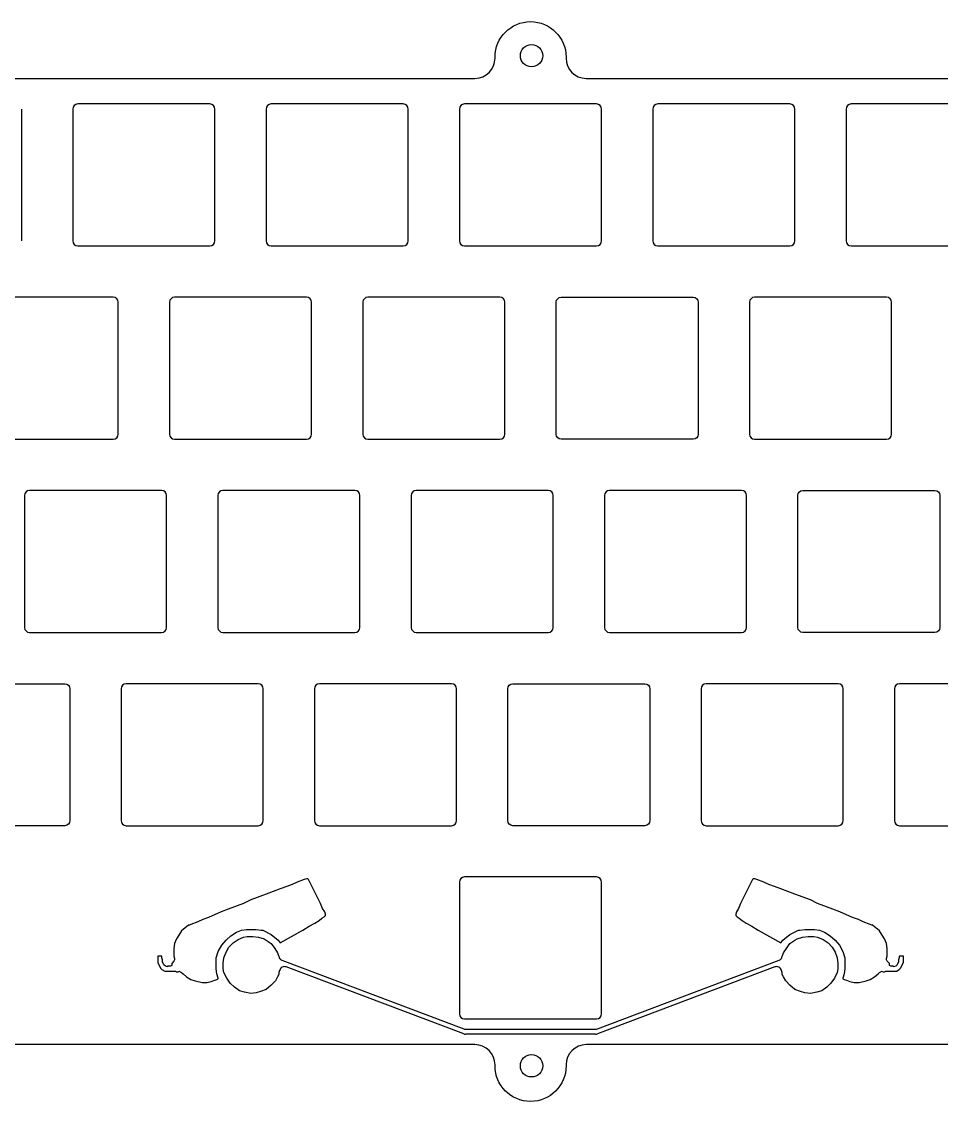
# Model space of a CAD drawing. Header units: centimetres. Extents: x 7.3 to 35.8, y -17.7 to -7.
# Drawn here: x 16.53 to 25.59, y -17.69 to -7.05 of the extents above; entities that cross this region are included whole.
import ezdxf

# ---------------------------------------------------------------- set-up
doc = ezdxf.new("R2010")
doc.units = ezdxf.units.CM
doc.header["$MEASUREMENT"] = 0
doc.layers.add('brutal_tsangan_fixed v6_0', color=7, linetype='Continuous')

msp = doc.modelspace()

# ---------------------------------------------------------------- linework, layer by layer
at = {"layer": 'brutal_tsangan_fixed v6_0'}
for p, q in [((21.19, -7.406), (21.19, -7.396)), ((21.19, -7.406), (21.19, -7.396)), ((21.89, -7.396), (21.89, -7.406)), ((21.89, -7.396), (21.89, -7.406)), ((12.563, -7.606), (20.992, -7.606)), ((12.563, -7.606), (20.992, -7.606)), ((22.088, -7.606), (30.517, -7.606)), ((22.088, -7.606), (30.517, -7.606)), ((18.38, -7.858), (17.08, -7.858)), ((18.38, -7.858), (17.08, -7.858)), ((20.285, -7.858), (18.985, -7.858)), ((20.285, -7.858), (18.985, -7.858)), ((22.19, -7.858), (20.89, -7.858)), ((22.19, -7.858), (20.89, -7.858)), ((24.095, -7.858), (22.795, -7.858)), ((24.095, -7.858), (22.795, -7.858)), ((26, -7.858), (24.7, -7.858)), ((26, -7.858), (24.7, -7.858)), ((16.525, -7.908), (16.525, -9.208)), ((16.525, -7.908), (16.525, -9.208)), ((17.03, -7.908), (17.03, -9.208)), ((17.03, -7.908), (17.03, -9.208)), ((18.43, -9.208), (18.43, -7.908)), ((18.43, -9.208), (18.43, -7.908)), ((18.935, -7.908), (18.935, -9.208)), ((18.935, -7.908), (18.935, -9.208)), ((20.335, -9.208), (20.335, -7.908)), ((20.335, -9.208), (20.335, -7.908)), ((20.84, -7.908), (20.84, -9.208)), ((20.84, -7.908), (20.84, -9.208)), ((22.24, -9.208), (22.24, -7.908)), ((22.24, -9.208), (22.24, -7.908)), ((22.745, -7.908), (22.745, -9.208)), ((22.745, -7.908), (22.745, -9.208)), ((24.145, -9.208), (24.145, -7.908)), ((24.145, -9.208), (24.145, -7.908)), ((24.65, -7.908), (24.65, -9.208)), ((24.65, -7.908), (24.65, -9.208)), ((17.08, -9.258), (18.38, -9.258)), ((17.08, -9.258), (18.38, -9.258)), ((18.985, -9.258), (20.285, -9.258)), ((18.985, -9.258), (20.285, -9.258)), ((20.89, -9.258), (22.19, -9.258)), ((20.89, -9.258), (22.19, -9.258)), ((22.795, -9.258), (24.095, -9.258)), ((22.795, -9.258), (24.095, -9.258)), ((24.7, -9.258), (26, -9.258)), ((24.7, -9.258), (26, -9.258)), ((17.428, -9.763), (16.128, -9.763)), ((17.428, -9.763), (16.128, -9.763)), ((19.333, -9.763), (18.033, -9.763)), ((19.333, -9.763), (18.033, -9.763)), ((21.238, -9.763), (19.938, -9.763)), ((21.238, -9.763), (19.938, -9.763)), ((21.843, -9.763), (23.143, -9.763)), ((21.843, -9.763), (23.143, -9.763)), ((25.048, -9.763), (23.748, -9.763)), ((25.048, -9.763), (23.748, -9.763)), ((17.478, -11.113), (17.478, -9.813)), ((17.478, -11.113), (17.478, -9.813)), ((17.983, -9.813), (17.983, -11.113)), ((17.983, -9.813), (17.983, -11.113)), ((19.383, -11.113), (19.383, -9.813)), ((19.383, -11.113), (19.383, -9.813)), ((19.888, -9.813), (19.888, -11.113)), ((19.888, -9.813), (19.888, -11.113)), ((21.288, -11.113), (21.288, -9.813)), ((21.288, -11.113), (21.288, -9.813)), ((21.793, -11.113), (21.793, -9.813)), ((21.793, -11.113), (21.793, -9.813)), ((23.193, -9.813), (23.193, -11.113)), ((23.193, -9.813), (23.193, -11.113)), ((23.698, -9.813), (23.698, -11.113)), ((23.698, -9.813), (23.698, -11.113)), ((25.098, -11.113), (25.098, -9.813)), ((25.098, -11.113), (25.098, -9.813)), ((16.128, -11.163), (17.428, -11.163)), ((16.128, -11.163), (17.428, -11.163)), ((18.033, -11.163), (19.333, -11.163)), ((18.033, -11.163), (19.333, -11.163)), ((19.938, -11.163), (21.238, -11.163)), ((19.938, -11.163), (21.238, -11.163)), ((23.143, -11.163), (21.843, -11.163)), ((23.143, -11.163), (21.843, -11.163)), ((23.748, -11.163), (25.048, -11.163)), ((23.748, -11.163), (25.048, -11.163)), ((17.904, -11.668), (16.604, -11.668)), ((17.904, -11.668), (16.604, -11.668)), ((19.809, -11.668), (18.509, -11.668)), ((19.809, -11.668), (18.509, -11.668)), ((21.714, -11.668), (20.414, -11.668)), ((21.714, -11.668), (20.414, -11.668)), ((23.619, -11.668), (22.319, -11.668)), ((23.619, -11.668), (22.319, -11.668)), ((24.224, -11.668), (25.524, -11.668)), ((24.224, -11.668), (25.524, -11.668)), ((16.554, -11.718), (16.554, -13.018)), ((16.554, -11.718), (16.554, -13.018)), ((17.954, -13.018), (17.954, -11.718)), ((17.954, -13.018), (17.954, -11.718)), ((18.459, -11.718), (18.459, -13.018)), ((18.459, -11.718), (18.459, -13.018)), ((19.859, -13.018), (19.859, -11.718)), ((19.859, -13.018), (19.859, -11.718)), ((20.364, -11.718), (20.364, -13.018)), ((20.364, -11.718), (20.364, -13.018)), ((21.764, -13.018), (21.764, -11.718)), ((21.764, -13.018), (21.764, -11.718)), ((22.269, -11.718), (22.269, -13.018)), ((22.269, -11.718), (22.269, -13.018)), ((23.669, -13.018), (23.669, -11.718)), ((23.669, -13.018), (23.669, -11.718)), ((24.174, -13.018), (24.174, -11.718)), ((24.174, -13.018), (24.174, -11.718)), ((25.574, -11.718), (25.574, -13.018)), ((25.574, -11.718), (25.574, -13.018)), ((16.604, -13.068), (17.904, -13.068)), ((16.604, -13.068), (17.904, -13.068)), ((18.509, -13.068), (19.809, -13.068)), ((18.509, -13.068), (19.809, -13.068)), ((20.414, -13.068), (21.714, -13.068)), ((20.414, -13.068), (21.714, -13.068)), ((22.319, -13.068), (23.619, -13.068)), ((22.319, -13.068), (23.619, -13.068)), ((25.524, -13.068), (24.224, -13.068)), ((25.524, -13.068), (24.224, -13.068)), ((15.651, -13.573), (16.951, -13.573)), ((15.651, -13.573), (16.951, -13.573)), ((17.001, -13.623), (17.001, -14.923)), ((17.001, -13.623), (17.001, -14.923)), ((17.506, -13.623), (17.506, -14.923)), ((17.506, -13.623), (17.506, -14.923)), ((18.856, -13.573), (17.556, -13.573)), ((18.856, -13.573), (17.556, -13.573)), ((18.906, -14.923), (18.906, -13.623)), ((18.906, -14.923), (18.906, -13.623)), ((19.411, -13.623), (19.411, -14.923)), ((19.411, -13.623), (19.411, -14.923)), ((20.761, -13.573), (19.461, -13.573)), ((20.761, -13.573), (19.461, -13.573)), ((20.811, -14.923), (20.811, -13.623)), ((20.811, -14.923), (20.811, -13.623)), ((21.316, -14.923), (21.316, -13.623)), ((21.316, -14.923), (21.316, -13.623)), ((21.366, -13.573), (22.666, -13.573)), ((21.366, -13.573), (22.666, -13.573)), ((22.716, -13.623), (22.716, -14.923)), ((22.716, -13.623), (22.716, -14.923)), ((23.221, -13.623), (23.221, -14.923)), ((23.221, -13.623), (23.221, -14.923)), ((24.571, -13.573), (23.271, -13.573)), ((24.571, -13.573), (23.271, -13.573)), ((24.621, -14.923), (24.621, -13.623)), ((24.621, -14.923), (24.621, -13.623)), ((25.126, -13.623), (25.126, -14.923)), ((25.126, -13.623), (25.126, -14.923)), ((26.476, -13.573), (25.176, -13.573)), ((26.476, -13.573), (25.176, -13.573)), ((16.951, -14.973), (15.651, -14.973)), ((16.951, -14.973), (15.651, -14.973)), ((17.556, -14.973), (18.856, -14.973)), ((17.556, -14.973), (18.856, -14.973)), ((19.461, -14.973), (20.761, -14.973)), ((19.461, -14.973), (20.761, -14.973)), ((22.666, -14.973), (21.366, -14.973)), ((22.666, -14.973), (21.366, -14.973)), ((23.271, -14.973), (24.571, -14.973)), ((23.271, -14.973), (24.571, -14.973)), ((25.176, -14.973), (26.476, -14.973)), ((25.176, -14.973), (26.476, -14.973)), ((19.241, -15.531), (19.192, -15.552)), ((19.241, -15.531), (19.192, -15.552)), ((19.31, -15.503), (19.241, -15.531)), ((19.31, -15.503), (19.241, -15.531)), ((19.331, -15.496), (19.31, -15.503)), ((19.331, -15.496), (19.31, -15.503)), ((19.345, -15.496), (19.331, -15.496)), ((19.345, -15.496), (19.331, -15.496)), ((19.352, -15.503), (19.345, -15.496)), ((19.352, -15.503), (19.345, -15.496)), ((19.47, -15.74), (19.352, -15.503)), ((19.47, -15.74), (19.352, -15.503)), ((20.84, -15.528), (20.84, -16.828)), ((20.84, -15.528), (20.84, -16.828)), ((22.19, -15.478), (20.89, -15.478)), ((22.19, -15.478), (20.89, -15.478)), ((22.24, -16.828), (22.24, -15.528)), ((22.24, -16.828), (22.24, -15.528)), ((23.728, -15.503), (23.61, -15.74)), ((23.728, -15.503), (23.61, -15.74)), ((23.735, -15.496), (23.728, -15.503)), ((23.735, -15.496), (23.728, -15.503)), ((23.749, -15.496), (23.735, -15.496)), ((23.749, -15.496), (23.735, -15.496)), ((23.77, -15.503), (23.749, -15.496)), ((23.77, -15.503), (23.749, -15.496)), ((23.839, -15.531), (23.77, -15.503)), ((23.839, -15.531), (23.77, -15.503)), ((23.888, -15.552), (23.839, -15.531)), ((23.888, -15.552), (23.839, -15.531)), ((19.074, -15.594), (18.935, -15.649)), ((19.074, -15.594), (18.935, -15.649)), ((19.137, -15.573), (19.074, -15.594)), ((19.137, -15.573), (19.074, -15.594)), ((19.192, -15.552), (19.137, -15.573)), ((19.192, -15.552), (19.137, -15.573)), ((23.944, -15.573), (23.888, -15.552)), ((23.944, -15.573), (23.888, -15.552)), ((24.006, -15.594), (23.944, -15.573)), ((24.006, -15.594), (23.944, -15.573)), ((24.145, -15.649), (24.006, -15.594)), ((24.145, -15.649), (24.006, -15.594)), ((18.713, -15.74), (18.56, -15.795)), ((18.713, -15.74), (18.56, -15.795)), ((18.783, -15.705), (18.713, -15.74)), ((18.783, -15.705), (18.713, -15.74)), ((18.935, -15.649), (18.783, -15.705)), ((18.935, -15.649), (18.783, -15.705)), ((19.491, -15.788), (19.47, -15.74)), ((19.491, -15.788), (19.47, -15.74)), ((23.61, -15.74), (23.589, -15.788)), ((23.61, -15.74), (23.589, -15.788)), ((24.298, -15.705), (24.145, -15.649)), ((24.298, -15.705), (24.145, -15.649)), ((24.367, -15.74), (24.298, -15.705)), ((24.367, -15.74), (24.298, -15.705)), ((24.52, -15.795), (24.367, -15.74)), ((24.52, -15.795), (24.367, -15.74)), ((18.491, -15.823), (18.366, -15.878)), ((18.491, -15.823), (18.366, -15.878)), ((18.56, -15.795), (18.491, -15.823)), ((18.56, -15.795), (18.491, -15.823)), ((19.512, -15.823), (19.491, -15.788)), ((19.512, -15.823), (19.491, -15.788)), ((19.505, -15.871), (19.519, -15.858)), ((19.505, -15.871), (19.519, -15.858)), ((19.519, -15.844), (19.512, -15.823)), ((19.519, -15.844), (19.512, -15.823)), ((19.519, -15.858), (19.519, -15.844)), ((19.519, -15.858), (19.519, -15.844)), ((23.569, -15.823), (23.562, -15.844)), ((23.569, -15.823), (23.562, -15.844)), ((23.562, -15.844), (23.562, -15.858)), ((23.562, -15.844), (23.562, -15.858)), ((23.562, -15.858), (23.576, -15.871)), ((23.562, -15.858), (23.576, -15.871)), ((23.589, -15.788), (23.569, -15.823)), ((23.589, -15.788), (23.569, -15.823)), ((24.589, -15.823), (24.52, -15.795)), ((24.589, -15.823), (24.52, -15.795)), ((24.714, -15.878), (24.589, -15.823)), ((24.714, -15.878), (24.589, -15.823)), ((18.171, -15.955), (18.102, -16.01)), ((18.171, -15.955), (18.102, -16.01)), ((18.178, -15.955), (18.171, -15.955)), ((18.178, -15.955), (18.171, -15.955)), ((18.192, -15.948), (18.178, -15.955)), ((18.192, -15.948), (18.178, -15.955)), ((18.262, -15.92), (18.192, -15.948)), ((18.262, -15.92), (18.192, -15.948)), ((18.31, -15.899), (18.262, -15.92)), ((18.31, -15.899), (18.262, -15.92)), ((18.366, -15.878), (18.31, -15.899)), ((18.366, -15.878), (18.31, -15.899)), ((19.296, -16.003), (19.359, -15.962)), ((19.296, -16.003), (19.359, -15.962)), ((19.359, -15.962), (19.415, -15.934)), ((19.359, -15.962), (19.415, -15.934)), ((19.415, -15.934), (19.456, -15.906)), ((19.415, -15.934), (19.456, -15.906)), ((19.456, -15.906), (19.484, -15.885)), ((19.456, -15.906), (19.484, -15.885)), ((19.484, -15.885), (19.505, -15.871)), ((19.484, -15.885), (19.505, -15.871)), ((23.576, -15.871), (23.596, -15.885)), ((23.576, -15.871), (23.596, -15.885)), ((23.596, -15.885), (23.624, -15.906)), ((23.596, -15.885), (23.624, -15.906)), ((23.624, -15.906), (23.666, -15.934)), ((23.624, -15.906), (23.666, -15.934)), ((23.666, -15.934), (23.721, -15.962)), ((23.666, -15.934), (23.721, -15.962)), ((23.721, -15.962), (23.784, -16.003)), ((23.721, -15.962), (23.784, -16.003)), ((24.77, -15.899), (24.714, -15.878)), ((24.77, -15.899), (24.714, -15.878)), ((24.819, -15.92), (24.77, -15.899)), ((24.819, -15.92), (24.77, -15.899)), ((24.888, -15.948), (24.819, -15.92)), ((24.888, -15.948), (24.819, -15.92)), ((24.902, -15.955), (24.888, -15.948)), ((24.902, -15.955), (24.888, -15.948)), ((24.909, -15.955), (24.902, -15.955)), ((24.909, -15.955), (24.902, -15.955)), ((24.978, -16.01), (24.909, -15.955)), ((24.978, -16.01), (24.909, -15.955)), ((18.074, -16.052), (18.053, -16.087)), ((18.074, -16.052), (18.053, -16.087)), ((18.102, -16.01), (18.074, -16.052)), ((18.102, -16.01), (18.074, -16.052)), ((18.54, -16.101), (18.588, -16.059)), ((18.54, -16.101), (18.588, -16.059)), ((18.588, -16.059), (18.644, -16.024)), ((18.588, -16.059), (18.644, -16.024)), ((18.644, -16.024), (18.692, -16.003)), ((18.644, -16.024), (18.692, -16.003)), ((18.658, -16.094), (18.713, -16.073)), ((18.658, -16.094), (18.713, -16.073)), ((18.692, -16.003), (18.741, -15.996)), ((18.692, -16.003), (18.741, -15.996)), ((18.713, -16.073), (18.748, -16.066)), ((18.713, -16.073), (18.748, -16.066)), ((18.741, -15.996), (18.838, -15.996)), ((18.741, -15.996), (18.838, -15.996)), ((18.748, -16.066), (18.803, -16.066)), ((18.748, -16.066), (18.803, -16.066)), ((18.803, -16.066), (18.859, -16.073)), ((18.803, -16.066), (18.859, -16.073)), ((18.838, -15.996), (18.887, -16.003)), ((18.838, -15.996), (18.887, -16.003)), ((18.859, -16.073), (18.915, -16.087)), ((18.859, -16.073), (18.915, -16.087)), ((18.887, -16.003), (18.901, -16.003)), ((18.887, -16.003), (18.901, -16.003)), ((18.901, -16.003), (18.984, -16.045)), ((18.901, -16.003), (18.984, -16.045)), ((18.984, -16.045), (19.053, -16.101)), ((18.984, -16.045), (19.053, -16.101)), ((19.074, -16.128), (19.296, -16.003)), ((19.074, -16.128), (19.296, -16.003)), ((23.784, -16.003), (24.006, -16.128)), ((23.784, -16.003), (24.006, -16.128)), ((24.027, -16.101), (24.096, -16.045)), ((24.027, -16.101), (24.096, -16.045)), ((24.096, -16.045), (24.18, -16.003)), ((24.096, -16.045), (24.18, -16.003)), ((24.166, -16.087), (24.221, -16.073)), ((24.166, -16.087), (24.221, -16.073)), ((24.18, -16.003), (24.194, -16.003)), ((24.18, -16.003), (24.194, -16.003)), ((24.194, -16.003), (24.242, -15.996)), ((24.194, -16.003), (24.242, -15.996)), ((24.221, -16.073), (24.277, -16.066)), ((24.221, -16.073), (24.277, -16.066)), ((24.242, -15.996), (24.339, -15.996)), ((24.242, -15.996), (24.339, -15.996)), ((24.277, -16.066), (24.333, -16.066)), ((24.277, -16.066), (24.333, -16.066)), ((24.333, -16.066), (24.367, -16.073)), ((24.333, -16.066), (24.367, -16.073)), ((24.339, -15.996), (24.388, -16.003)), ((24.339, -15.996), (24.388, -16.003)), ((24.367, -16.073), (24.423, -16.094)), ((24.367, -16.073), (24.423, -16.094)), ((24.388, -16.003), (24.437, -16.024)), ((24.388, -16.003), (24.437, -16.024)), ((24.437, -16.024), (24.492, -16.059)), ((24.437, -16.024), (24.492, -16.059)), ((24.492, -16.059), (24.541, -16.101)), ((24.492, -16.059), (24.541, -16.101)), ((25.006, -16.052), (24.978, -16.01)), ((25.006, -16.052), (24.978, -16.01)), ((25.027, -16.087), (25.006, -16.052)), ((25.027, -16.087), (25.006, -16.052)), ((18.033, -16.135), (18.026, -16.184)), ((18.033, -16.135), (18.026, -16.184)), ((18.053, -16.087), (18.033, -16.135)), ((18.053, -16.087), (18.033, -16.135)), ((18.463, -16.212), (18.498, -16.149)), ((18.463, -16.212), (18.498, -16.149)), ((18.498, -16.149), (18.54, -16.101)), ((18.498, -16.149), (18.54, -16.101)), ((18.54, -16.219), (18.567, -16.17)), ((18.54, -16.219), (18.567, -16.17)), ((18.567, -16.17), (18.609, -16.128)), ((18.567, -16.17), (18.609, -16.128)), ((18.609, -16.128), (18.658, -16.094)), ((18.609, -16.128), (18.658, -16.094)), ((18.915, -16.087), (18.935, -16.101)), ((18.915, -16.087), (18.935, -16.101)), ((18.935, -16.101), (18.984, -16.135)), ((18.935, -16.101), (18.984, -16.135)), ((18.984, -16.135), (19.019, -16.184)), ((18.984, -16.135), (19.019, -16.184)), ((19.053, -16.101), (19.074, -16.128)), ((19.053, -16.101), (19.074, -16.128)), ((24.006, -16.128), (24.027, -16.101)), ((24.006, -16.128), (24.027, -16.101)), ((24.062, -16.184), (24.096, -16.135)), ((24.062, -16.184), (24.096, -16.135)), ((24.096, -16.135), (24.145, -16.101)), ((24.096, -16.135), (24.145, -16.101)), ((24.145, -16.101), (24.166, -16.087)), ((24.145, -16.101), (24.166, -16.087)), ((24.423, -16.094), (24.471, -16.128)), ((24.423, -16.094), (24.471, -16.128)), ((24.471, -16.128), (24.513, -16.17)), ((24.471, -16.128), (24.513, -16.17)), ((24.513, -16.17), (24.541, -16.219)), ((24.513, -16.17), (24.541, -16.219)), ((24.541, -16.101), (24.583, -16.149)), ((24.541, -16.101), (24.583, -16.149)), ((24.583, -16.149), (24.617, -16.212)), ((24.583, -16.149), (24.617, -16.212)), ((25.048, -16.135), (25.027, -16.087)), ((25.048, -16.135), (25.027, -16.087)), ((25.055, -16.184), (25.048, -16.135)), ((25.055, -16.184), (25.048, -16.135)), ((17.866, -16.26), (17.866, -16.323)), ((17.908, -16.26), (17.866, -16.26)), ((17.908, -16.26), (17.866, -16.26)), ((17.866, -16.26), (17.866, -16.323)), ((17.908, -16.274), (17.908, -16.26)), ((17.908, -16.274), (17.908, -16.26)), ((17.915, -16.295), (17.908, -16.274)), ((17.915, -16.295), (17.908, -16.274)), ((18.026, -16.184), (18.026, -16.26)), ((18.026, -16.184), (18.026, -16.26)), ((18.026, -16.26), (18.033, -16.281)), ((18.026, -16.26), (18.033, -16.281)), ((18.033, -16.281), (18.033, -16.295)), ((18.033, -16.281), (18.033, -16.295)), ((18.442, -16.274), (18.463, -16.212)), ((18.442, -16.274), (18.463, -16.212)), ((18.442, -16.385), (18.442, -16.274)), ((18.442, -16.385), (18.442, -16.274)), ((18.512, -16.33), (18.519, -16.274)), ((18.512, -16.33), (18.519, -16.274)), ((18.519, -16.274), (18.54, -16.219)), ((18.519, -16.274), (18.54, -16.219)), ((19.019, -16.184), (19.046, -16.226)), ((19.019, -16.184), (19.046, -16.226)), ((19.046, -16.226), (19.053, -16.246)), ((19.046, -16.226), (19.053, -16.246)), ((19.053, -16.246), (19.06, -16.26)), ((19.053, -16.246), (19.06, -16.26)), ((19.06, -16.26), (19.067, -16.281)), ((19.06, -16.26), (19.067, -16.281)), ((24.013, -16.281), (24.02, -16.26)), ((24.013, -16.281), (24.02, -16.26)), ((24.02, -16.26), (24.027, -16.246)), ((24.02, -16.26), (24.027, -16.246)), ((24.027, -16.246), (24.034, -16.226)), ((24.027, -16.246), (24.034, -16.226)), ((24.034, -16.226), (24.062, -16.184)), ((24.034, -16.226), (24.062, -16.184)), ((24.541, -16.219), (24.562, -16.274)), ((24.541, -16.219), (24.562, -16.274)), ((24.562, -16.274), (24.569, -16.33)), ((24.562, -16.274), (24.569, -16.33)), ((24.617, -16.212), (24.638, -16.274)), ((24.617, -16.212), (24.638, -16.274)), ((24.638, -16.274), (24.638, -16.385)), ((24.638, -16.274), (24.638, -16.385)), ((25.048, -16.281), (25.055, -16.26)), ((25.048, -16.281), (25.055, -16.26)), ((25.048, -16.295), (25.048, -16.281)), ((25.048, -16.295), (25.048, -16.281)), ((25.055, -16.26), (25.055, -16.184)), ((25.055, -16.26), (25.055, -16.184)), ((25.173, -16.274), (25.166, -16.295)), ((25.173, -16.274), (25.166, -16.295)), ((25.173, -16.26), (25.173, -16.274)), ((25.214, -16.26), (25.173, -16.26)), ((25.173, -16.26), (25.173, -16.274)), ((25.214, -16.26), (25.173, -16.26)), ((25.214, -16.323), (25.214, -16.26)), ((25.214, -16.323), (25.214, -16.26)), ((17.866, -16.323), (17.894, -16.378)), ((17.866, -16.323), (17.894, -16.378)), ((17.894, -16.378), (17.908, -16.392)), ((17.894, -16.378), (17.908, -16.392)), ((17.908, -16.392), (17.935, -16.406)), ((17.908, -16.392), (17.935, -16.406)), ((17.915, -16.316), (17.915, -16.295)), ((17.915, -16.316), (17.915, -16.295)), ((17.928, -16.344), (17.915, -16.316)), ((17.928, -16.344), (17.915, -16.316)), ((17.942, -16.358), (17.928, -16.344)), ((17.942, -16.358), (17.928, -16.344)), ((17.963, -16.365), (17.942, -16.358)), ((17.963, -16.365), (17.942, -16.358)), ((17.991, -16.358), (17.963, -16.358)), ((17.963, -16.358), (17.963, -16.365)), ((17.963, -16.358), (17.963, -16.365)), ((17.991, -16.358), (17.963, -16.358)), ((18.005, -16.351), (17.991, -16.358)), ((18.005, -16.351), (17.991, -16.358)), ((18.026, -16.309), (18.005, -16.33)), ((18.026, -16.309), (18.005, -16.33)), ((18.005, -16.33), (18.005, -16.351)), ((18.005, -16.33), (18.005, -16.351)), ((18.033, -16.295), (18.026, -16.309)), ((18.033, -16.295), (18.026, -16.309)), ((18.449, -16.434), (18.442, -16.385)), ((18.449, -16.434), (18.442, -16.385)), ((18.512, -16.385), (18.512, -16.33)), ((18.512, -16.385), (18.512, -16.33)), ((18.519, -16.42), (18.512, -16.385)), ((18.519, -16.42), (18.512, -16.385)), ((19.09, -16.299), (20.882, -16.975)), ((19.09, -16.299), (20.882, -16.975)), ((20.882, -17.025), (19.133, -16.365)), ((20.882, -17.025), (19.133, -16.365)), ((22.199, -16.975), (23.99, -16.299)), ((22.199, -16.975), (23.99, -16.299)), ((23.947, -16.365), (22.199, -17.025)), ((23.947, -16.365), (22.199, -17.025)), ((24.569, -16.385), (24.562, -16.42)), ((24.569, -16.385), (24.562, -16.42)), ((24.569, -16.33), (24.569, -16.385)), ((24.569, -16.33), (24.569, -16.385)), ((24.638, -16.385), (24.631, -16.434)), ((24.638, -16.385), (24.631, -16.434)), ((25.055, -16.309), (25.048, -16.295)), ((25.055, -16.309), (25.048, -16.295)), ((25.076, -16.33), (25.055, -16.309)), ((25.076, -16.33), (25.055, -16.309)), ((25.076, -16.351), (25.076, -16.33)), ((25.076, -16.351), (25.076, -16.33)), ((25.089, -16.358), (25.076, -16.351)), ((25.089, -16.358), (25.076, -16.351)), ((25.117, -16.358), (25.089, -16.358)), ((25.117, -16.358), (25.089, -16.358)), ((25.117, -16.365), (25.117, -16.358)), ((25.138, -16.358), (25.117, -16.365)), ((25.117, -16.365), (25.117, -16.358)), ((25.138, -16.358), (25.117, -16.365)), ((25.152, -16.344), (25.138, -16.358)), ((25.152, -16.344), (25.138, -16.358)), ((25.145, -16.406), (25.173, -16.392)), ((25.145, -16.406), (25.173, -16.392)), ((25.166, -16.316), (25.152, -16.344)), ((25.166, -16.316), (25.152, -16.344)), ((25.166, -16.295), (25.166, -16.316)), ((25.166, -16.295), (25.166, -16.316)), ((25.173, -16.392), (25.187, -16.378)), ((25.173, -16.392), (25.187, -16.378)), ((25.187, -16.378), (25.214, -16.323)), ((25.187, -16.378), (25.214, -16.323)), ((17.935, -16.406), (18.04, -16.406)), ((17.935, -16.406), (18.04, -16.406)), ((18.04, -16.406), (18.053, -16.413)), ((18.04, -16.406), (18.053, -16.413)), ((18.053, -16.413), (18.067, -16.413)), ((18.053, -16.413), (18.067, -16.413)), ((18.067, -16.413), (18.081, -16.406)), ((18.067, -16.413), (18.081, -16.406)), ((18.081, -16.406), (18.088, -16.413)), ((18.081, -16.406), (18.088, -16.413)), ((18.088, -16.413), (18.102, -16.42)), ((18.088, -16.413), (18.102, -16.42)), ((18.102, -16.42), (18.116, -16.434)), ((18.102, -16.42), (18.116, -16.434)), ((18.116, -16.434), (18.151, -16.462)), ((18.116, -16.434), (18.151, -16.462)), ((18.151, -16.462), (18.192, -16.49)), ((18.151, -16.462), (18.192, -16.49)), ((18.192, -16.49), (18.234, -16.503)), ((18.192, -16.49), (18.234, -16.503)), ((18.394, -16.51), (18.428, -16.496)), ((18.394, -16.51), (18.428, -16.496)), ((18.428, -16.496), (18.449, -16.49)), ((18.428, -16.496), (18.449, -16.49)), ((18.463, -16.476), (18.449, -16.434)), ((18.463, -16.476), (18.449, -16.434)), ((18.449, -16.49), (18.463, -16.483)), ((18.449, -16.49), (18.463, -16.483)), ((18.463, -16.483), (18.463, -16.476)), ((18.463, -16.483), (18.463, -16.476)), ((18.546, -16.476), (18.519, -16.42)), ((18.546, -16.476), (18.519, -16.42)), ((18.581, -16.524), (18.546, -16.476)), ((18.581, -16.524), (18.546, -16.476)), ((19.046, -16.462), (19.026, -16.503)), ((19.046, -16.462), (19.026, -16.503)), ((19.06, -16.441), (19.046, -16.462)), ((19.06, -16.441), (19.046, -16.462)), ((19.067, -16.399), (19.06, -16.42)), ((19.067, -16.399), (19.06, -16.42)), ((19.06, -16.42), (19.06, -16.441)), ((19.06, -16.42), (19.06, -16.441)), ((24.02, -16.42), (24.013, -16.399)), ((24.02, -16.42), (24.013, -16.399)), ((24.02, -16.441), (24.02, -16.42)), ((24.02, -16.441), (24.02, -16.42)), ((24.034, -16.462), (24.02, -16.441)), ((24.034, -16.462), (24.02, -16.441)), ((24.055, -16.503), (24.034, -16.462)), ((24.055, -16.503), (24.034, -16.462)), ((24.534, -16.476), (24.499, -16.524)), ((24.534, -16.476), (24.499, -16.524)), ((24.562, -16.42), (24.534, -16.476)), ((24.562, -16.42), (24.534, -16.476)), ((24.631, -16.434), (24.617, -16.476)), ((24.631, -16.434), (24.617, -16.476)), ((24.617, -16.476), (24.617, -16.483)), ((24.617, -16.476), (24.617, -16.483)), ((24.617, -16.483), (24.631, -16.49)), ((24.617, -16.483), (24.631, -16.49)), ((24.631, -16.49), (24.652, -16.496)), ((24.631, -16.49), (24.652, -16.496)), ((24.652, -16.496), (24.687, -16.51)), ((24.652, -16.496), (24.687, -16.51)), ((24.846, -16.503), (24.888, -16.49)), ((24.846, -16.503), (24.888, -16.49)), ((24.888, -16.49), (24.93, -16.462)), ((24.888, -16.49), (24.93, -16.462)), ((24.93, -16.462), (24.964, -16.434)), ((24.93, -16.462), (24.964, -16.434)), ((24.964, -16.434), (24.978, -16.42)), ((24.964, -16.434), (24.978, -16.42)), ((24.978, -16.42), (24.992, -16.413)), ((24.978, -16.42), (24.992, -16.413)), ((24.992, -16.413), (24.999, -16.406)), ((24.992, -16.413), (24.999, -16.406)), ((24.999, -16.406), (25.013, -16.413)), ((24.999, -16.406), (25.013, -16.413)), ((25.013, -16.413), (25.027, -16.413)), ((25.013, -16.413), (25.027, -16.413)), ((25.027, -16.413), (25.041, -16.406)), ((25.027, -16.413), (25.041, -16.406)), ((25.041, -16.406), (25.145, -16.406)), ((25.041, -16.406), (25.145, -16.406)), ((18.234, -16.503), (18.303, -16.517)), ((18.234, -16.503), (18.303, -16.517)), ((18.303, -16.517), (18.352, -16.517)), ((18.303, -16.517), (18.352, -16.517)), ((18.352, -16.517), (18.394, -16.51)), ((18.352, -16.517), (18.394, -16.51)), ((18.623, -16.566), (18.581, -16.524)), ((18.623, -16.566), (18.581, -16.524)), ((18.671, -16.601), (18.623, -16.566)), ((18.671, -16.601), (18.623, -16.566)), ((18.72, -16.615), (18.671, -16.601)), ((18.72, -16.615), (18.671, -16.601)), ((18.935, -16.587), (18.88, -16.608)), ((18.935, -16.587), (18.88, -16.608)), ((18.984, -16.545), (18.935, -16.587)), ((18.984, -16.545), (18.935, -16.587)), ((19.026, -16.503), (18.984, -16.545)), ((19.026, -16.503), (18.984, -16.545)), ((24.096, -16.545), (24.055, -16.503)), ((24.096, -16.545), (24.055, -16.503)), ((24.145, -16.587), (24.096, -16.545)), ((24.145, -16.587), (24.096, -16.545)), ((24.201, -16.608), (24.145, -16.587)), ((24.201, -16.608), (24.145, -16.587)), ((24.409, -16.601), (24.36, -16.615)), ((24.409, -16.601), (24.36, -16.615)), ((24.458, -16.566), (24.409, -16.601)), ((24.458, -16.566), (24.409, -16.601)), ((24.499, -16.524), (24.458, -16.566)), ((24.499, -16.524), (24.458, -16.566)), ((24.687, -16.51), (24.728, -16.517)), ((24.687, -16.51), (24.728, -16.517)), ((24.728, -16.517), (24.777, -16.517)), ((24.728, -16.517), (24.777, -16.517)), ((24.777, -16.517), (24.846, -16.503)), ((24.777, -16.517), (24.846, -16.503)), ((18.783, -16.628), (18.72, -16.615)), ((18.783, -16.628), (18.72, -16.615)), ((18.838, -16.621), (18.783, -16.628)), ((18.838, -16.621), (18.783, -16.628)), ((18.88, -16.608), (18.838, -16.621)), ((18.88, -16.608), (18.838, -16.621)), ((24.242, -16.621), (24.201, -16.608)), ((24.242, -16.621), (24.201, -16.608)), ((24.298, -16.628), (24.242, -16.621)), ((24.298, -16.628), (24.242, -16.621)), ((24.36, -16.615), (24.298, -16.628)), ((24.36, -16.615), (24.298, -16.628)), ((20.89, -16.878), (22.19, -16.878)), ((20.89, -16.878), (22.19, -16.878)), ((20.899, -16.978), (22.181, -16.978)), ((20.899, -16.978), (22.181, -16.978)), ((22.181, -17.028), (20.899, -17.028)), ((22.181, -17.028), (20.899, -17.028)), ((20.99, -17.131), (12.565, -17.131)), ((20.99, -17.131), (12.565, -17.131)), ((30.515, -17.131), (22.09, -17.131)), ((30.515, -17.131), (22.09, -17.131)), ((21.19, -17.341), (21.19, -17.331)), ((21.19, -17.341), (21.19, -17.331)), ((21.89, -17.331), (21.89, -17.341)), ((21.89, -17.331), (21.89, -17.341))]:
    msp.add_line(p, q, dxfattribs=at)
for centre in [(21.55, -7.382), (21.55, -7.382), (21.55, -17.34), (21.55, -17.34)]:
    msp.add_circle(centre, 0.11, dxfattribs=at)
at = {"layer": 'brutal_tsangan_fixed v6_0', "extrusion": (0, 0, -1)}
for centre, radius, start, end in [((-21.54, -7.396), 0.35, 0, 180), ((-21.54, -7.396), 0.35, 0, 180), ((-21.843, -9.813), 0.05, 0, 90), ((-21.843, -9.813), 0.05, 0, 90), ((-23.143, -9.813), 0.05, 90, 180), ((-23.143, -9.813), 0.05, 90, 180), ((-21.843, -11.113), 0.05, 270, 360), ((-21.843, -11.113), 0.05, 270, 360), ((-23.143, -11.113), 0.05, 180, 270), ((-23.143, -11.113), 0.05, 180, 270), ((-24.224, -11.718), 0.05, 360, 90), ((-24.224, -11.718), 0.05, 360, 90), ((-25.524, -11.718), 0.05, 90, 180), ((-25.524, -11.718), 0.05, 90, 180), ((-24.224, -13.018), 0.05, 270, 0), ((-24.224, -13.018), 0.05, 270, 0), ((-25.524, -13.018), 0.05, 180, 270), ((-25.524, -13.018), 0.05, 180, 270), ((-16.951, -13.623), 0.05, 90, 180), ((-16.951, -13.623), 0.05, 90, 180), ((-21.366, -13.623), 0.05, 360, 90), ((-21.366, -13.623), 0.05, 360, 90), ((-22.666, -13.623), 0.05, 90, 180), ((-22.666, -13.623), 0.05, 90, 180), ((-16.951, -14.923), 0.05, 180, 270), ((-16.951, -14.923), 0.05, 180, 270), ((-21.366, -14.923), 0.05, 270, 360), ((-21.366, -14.923), 0.05, 270, 360), ((-22.666, -14.923), 0.05, 180, 270), ((-22.666, -14.923), 0.05, 180, 270), ((-21.54, -17.341), 0.35, 180, 0), ((-21.54, -17.341), 0.35, 180, 0)]:
    msp.add_arc(centre, radius, start, end, dxfattribs=at)
at = {"layer": 'brutal_tsangan_fixed v6_0'}
for centre, radius, start, end in [((20.99, -7.406), 0.2, 270.6393, 360), ((20.99, -7.406), 0.2, 270.6393, 360), ((22.09, -7.406), 0.2, 180, 269.3607), ((22.09, -7.406), 0.2, 180, 269.3607), ((17.08, -7.908), 0.05, 90, 180), ((17.08, -7.908), 0.05, 90, 180), ((18.38, -7.908), 0.05, 360, 90), ((18.38, -7.908), 0.05, 360, 90), ((18.985, -7.908), 0.05, 90, 180), ((18.985, -7.908), 0.05, 90, 180), ((20.285, -7.908), 0.05, 360, 90), ((20.285, -7.908), 0.05, 360, 90), ((20.89, -7.908), 0.05, 90, 180), ((20.89, -7.908), 0.05, 90, 180), ((22.19, -7.908), 0.05, 0, 90), ((22.19, -7.908), 0.05, 0, 90), ((22.795, -7.908), 0.05, 90, 180), ((22.795, -7.908), 0.05, 90, 180), ((24.095, -7.908), 0.05, 360, 90), ((24.095, -7.908), 0.05, 360, 90), ((24.7, -7.908), 0.05, 90, 180), ((24.7, -7.908), 0.05, 90, 180), ((17.08, -9.208), 0.05, 180, 270), ((17.08, -9.208), 0.05, 180, 270), ((18.38, -9.208), 0.05, 270, 0), ((18.38, -9.208), 0.05, 270, 0), ((18.985, -9.208), 0.05, 180, 270), ((18.985, -9.208), 0.05, 180, 270), ((20.285, -9.208), 0.05, 270, 0), ((20.285, -9.208), 0.05, 270, 0), ((20.89, -9.208), 0.05, 180, 270), ((20.89, -9.208), 0.05, 180, 270), ((22.19, -9.208), 0.05, 270, 0), ((22.19, -9.208), 0.05, 270, 0), ((22.795, -9.208), 0.05, 180, 270), ((22.795, -9.208), 0.05, 180, 270), ((24.095, -9.208), 0.05, 270, 360), ((24.095, -9.208), 0.05, 270, 360), ((24.7, -9.208), 0.05, 180, 270), ((24.7, -9.208), 0.05, 180, 270), ((17.428, -9.813), 0.05, 0, 90), ((17.428, -9.813), 0.05, 0, 90), ((18.033, -9.813), 0.05, 90, 180), ((18.033, -9.813), 0.05, 90, 180), ((19.333, -9.813), 0.05, 0, 90), ((19.333, -9.813), 0.05, 0, 90), ((19.938, -9.813), 0.05, 90, 180), ((19.938, -9.813), 0.05, 90, 180), ((21.238, -9.813), 0.05, 0, 90), ((21.238, -9.813), 0.05, 0, 90), ((23.748, -9.813), 0.05, 90, 180), ((23.748, -9.813), 0.05, 90, 180), ((25.048, -9.813), 0.05, 0, 90), ((25.048, -9.813), 0.05, 0, 90), ((17.428, -11.113), 0.05, 270, 0), ((17.428, -11.113), 0.05, 270, 0), ((18.033, -11.113), 0.05, 180, 270), ((18.033, -11.113), 0.05, 180, 270), ((19.333, -11.113), 0.05, 270, 0), ((19.333, -11.113), 0.05, 270, 0), ((19.938, -11.113), 0.05, 180, 270), ((19.938, -11.113), 0.05, 180, 270), ((21.238, -11.113), 0.05, 270, 0), ((21.238, -11.113), 0.05, 270, 0), ((23.748, -11.113), 0.05, 180, 270), ((23.748, -11.113), 0.05, 180, 270), ((25.048, -11.113), 0.05, 270, 0), ((25.048, -11.113), 0.05, 270, 0), ((16.604, -11.718), 0.05, 90, 180), ((16.604, -11.718), 0.05, 90, 180), ((17.904, -11.718), 0.05, 360, 90), ((17.904, -11.718), 0.05, 360, 90), ((18.509, -11.718), 0.05, 90, 180), ((18.509, -11.718), 0.05, 90, 180), ((19.809, -11.718), 0.05, 360, 90), ((19.809, -11.718), 0.05, 360, 90), ((20.414, -11.718), 0.05, 90, 180), ((20.414, -11.718), 0.05, 90, 180), ((21.714, -11.718), 0.05, 360, 90), ((21.714, -11.718), 0.05, 360, 90), ((22.319, -11.718), 0.05, 90, 180), ((22.319, -11.718), 0.05, 90, 180), ((23.619, -11.718), 0.05, 360, 90), ((23.619, -11.718), 0.05, 360, 90), ((16.604, -13.018), 0.05, 180, 270), ((16.604, -13.018), 0.05, 180, 270), ((17.904, -13.018), 0.05, 270, 0), ((17.904, -13.018), 0.05, 270, 0), ((18.509, -13.018), 0.05, 180, 270), ((18.509, -13.018), 0.05, 180, 270), ((19.809, -13.018), 0.05, 270, 0), ((19.809, -13.018), 0.05, 270, 0), ((20.414, -13.018), 0.05, 180, 270), ((20.414, -13.018), 0.05, 180, 270), ((21.714, -13.018), 0.05, 270, 360), ((21.714, -13.018), 0.05, 270, 360), ((22.319, -13.018), 0.05, 180, 270), ((22.319, -13.018), 0.05, 180, 270), ((23.619, -13.018), 0.05, 270, 360), ((23.619, -13.018), 0.05, 270, 360), ((17.556, -13.623), 0.05, 90, 180), ((17.556, -13.623), 0.05, 90, 180), ((18.856, -13.623), 0.05, 0, 90), ((18.856, -13.623), 0.05, 0, 90), ((19.461, -13.623), 0.05, 90, 180), ((19.461, -13.623), 0.05, 90, 180), ((20.761, -13.623), 0.05, 0, 90), ((20.761, -13.623), 0.05, 0, 90), ((23.271, -13.623), 0.05, 90, 180), ((23.271, -13.623), 0.05, 90, 180), ((24.571, -13.623), 0.05, 360, 90), ((24.571, -13.623), 0.05, 360, 90), ((25.176, -13.623), 0.05, 90, 180), ((25.176, -13.623), 0.05, 90, 180), ((17.556, -14.923), 0.05, 180, 270), ((17.556, -14.923), 0.05, 180, 270), ((18.856, -14.923), 0.05, 270, 360), ((18.856, -14.923), 0.05, 270, 360), ((19.461, -14.923), 0.05, 180, 270), ((19.461, -14.923), 0.05, 180, 270), ((20.761, -14.923), 0.05, 270, 360), ((20.761, -14.923), 0.05, 270, 360), ((23.271, -14.923), 0.05, 180, 270), ((23.271, -14.923), 0.05, 180, 270), ((24.571, -14.923), 0.05, 270, 360), ((24.571, -14.923), 0.05, 270, 360), ((25.176, -14.923), 0.05, 180, 270), ((25.176, -14.923), 0.05, 180, 270), ((20.89, -15.528), 0.05, 90, 180), ((20.89, -15.528), 0.05, 90, 180), ((22.19, -15.528), 0.05, 360, 90), ((22.19, -15.528), 0.05, 360, 90), ((19.108, -16.252), 0.05, 215.5297, 249.3194), ((19.108, -16.252), 0.05, 215.5297, 249.3194), ((23.972, -16.252), 0.05, 290.6806, 324.4703), ((23.972, -16.252), 0.05, 290.6806, 324.4703), ((19.116, -16.412), 0.05, 69.3194, 165.3166), ((19.116, -16.412), 0.05, 69.3194, 165.3166), ((23.965, -16.412), 0.05, 14.6834, 110.6806), ((23.965, -16.412), 0.05, 14.6834, 110.6806), ((20.89, -16.828), 0.05, 180, 270), ((20.89, -16.828), 0.05, 180, 270), ((22.19, -16.828), 0.05, 270, 0), ((22.19, -16.828), 0.05, 270, 0), ((20.899, -16.928), 0.05, 249.3194, 270), ((20.899, -16.928), 0.05, 249.3194, 270), ((20.899, -16.978), 0.05, 249.3194, 270), ((20.899, -16.978), 0.05, 249.3194, 270), ((22.181, -16.928), 0.05, 270, 290.6806), ((22.181, -16.928), 0.05, 270, 290.6806), ((22.181, -16.978), 0.05, 270, 290.6806), ((22.181, -16.978), 0.05, 270, 290.6806), ((20.99, -17.331), 0.2, 360, 90), ((20.99, -17.331), 0.2, 360, 90), ((22.09, -17.331), 0.2, 90, 180), ((22.09, -17.331), 0.2, 90, 180)]:
    msp.add_arc(centre, radius, start, end, dxfattribs=at)

doc.saveas('drawing.dxf')
